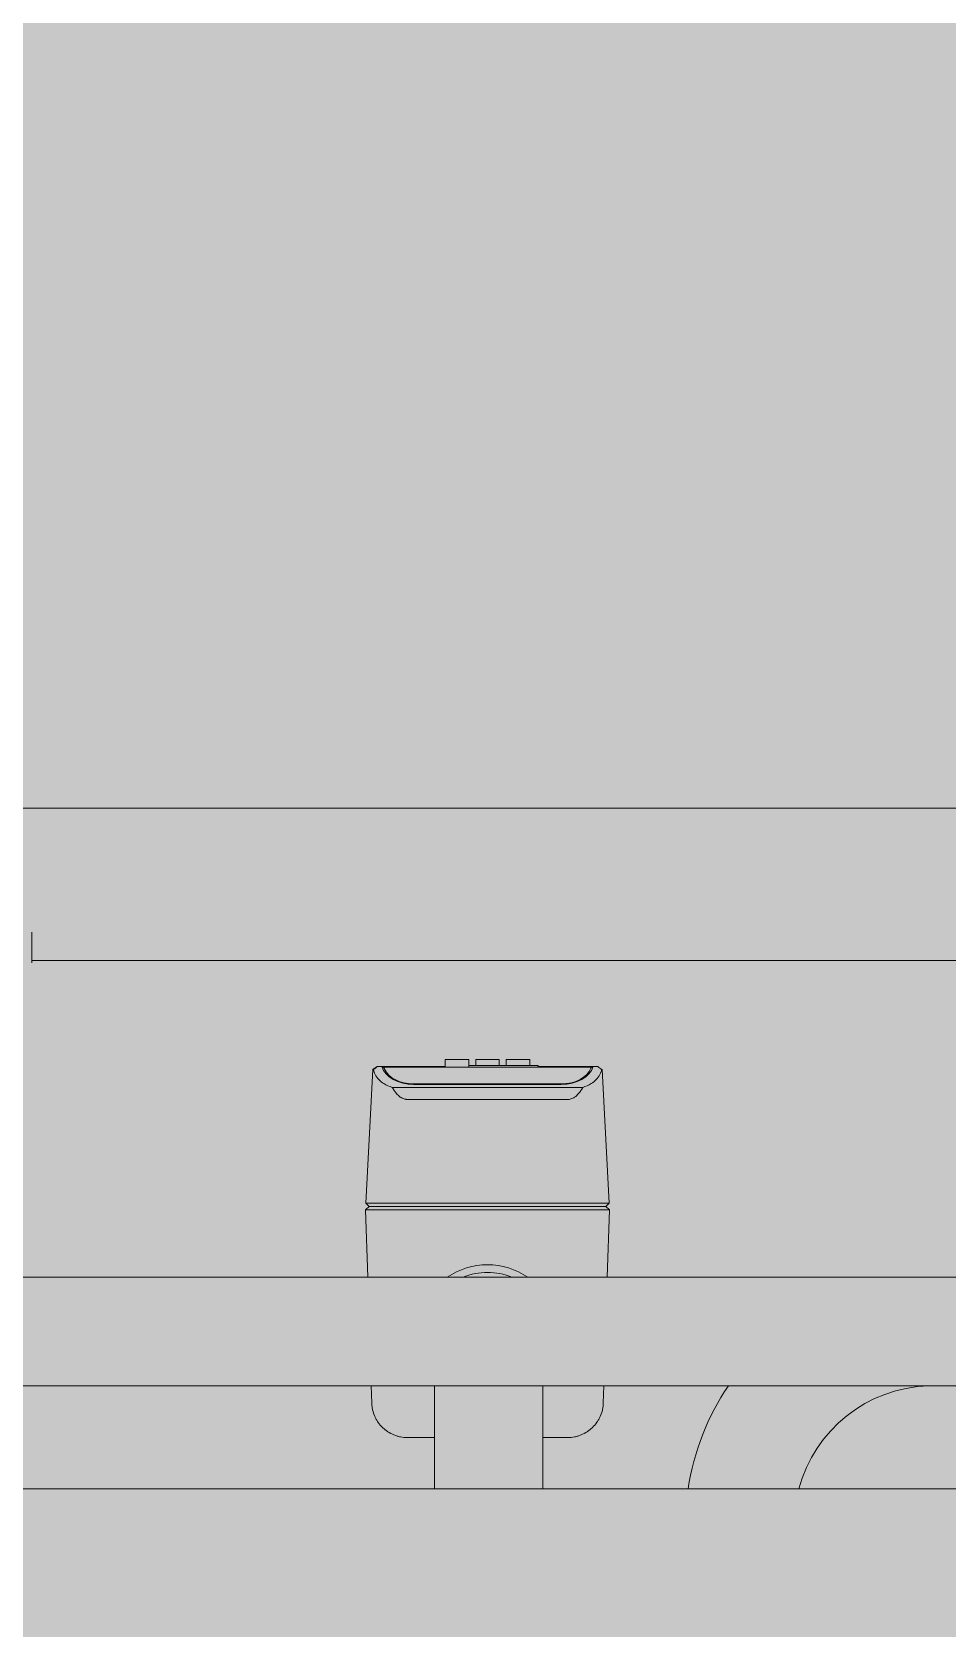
# Model space of a CAD drawing. Header units: centimetres. Extents: x 405564 to 502064, y 46284 to 60634.
# Drawn here: x 484752.33 to 484770.34, y 55966.41 to 55997.83 of the extents above; entities that cross this region are included whole.
import ezdxf

# ---------------------------------------------------------------- set-up
doc = ezdxf.new("R2010")
doc.units = ezdxf.units.CM
doc.layers.get('0').update_dxf_attribs({"color": 8, "lineweight": 9})
doc.layers.add('0-KRCN-MİMARİ-220526', color=8, linetype='Continuous', lineweight=9)
doc.layers.add('Visible (ISO)', color=8, linetype='Continuous', lineweight=18)
doc.layers.add('AS_NOT_MIMARI', color=8, linetype='Continuous')

# ---------------------------------------------------------------- blocks, each defined once
blk = doc.blocks.new('A$Cdfb98813')
h = blk.add_hatch()
h.set_pattern_fill('ANGLE', color=256)
h.set_pattern_definition([(0, (-482318.783, -59032.118), (0, 6.985), [5.08, -1.905]), (90, (-482318.783, -59032.118), (-6.985, 4e-16), [5.08, -1.905])])
h.paths.add_polyline_path([(2235.139, -683), (325.139, -683), (325.139, -933.015), (2235.139, -933.015)])
h.paths.add_polyline_path([(800, -700), (900, -700), (900, -800), (800, -800)], flags=16)
h.paths.add_polyline_path([(1700, -700), (1800, -700), (1800, -800), (1700, -800)], flags=16)
at = {"layer": 'Visible (ISO)'}
for p, q in [((901.657, -850.015), (924.574, -850.015)), ((902.584, -852.456), (902.584, -853.056)), ((902.584, -853.015), (923.758, -853.015)), ((909.155, -857.789), (909.295, -855.158)), ((909.379, -855.103), (909.295, -855.158)), ((909.295, -855.158), (909.295, -855.158)), ((909.38, -855.103), (909.379, -855.103)), ((909.38, -855.103), (909.467, -855.103)), ((910.079, -855.103), (909.467, -855.103)), ((909.492, -855.113), (909.51, -855.113)), ((909.492, -855.113), (909.492, -855.16)), ((909.51, -855.113), (909.514, -855.113)), ((913.586, -855.113), (909.514, -855.113)), ((910.719, -855.103), (910.079, -855.103)), ((911.179, -854.963), (910.719, -854.963)), ((910.719, -854.963), (910.719, -855.113)), ((911.179, -854.963), (911.179, -855.113)), ((911.179, -855.083), (911.279, -855.083)), ((911.879, -855.083), (911.279, -855.083)), ((911.779, -854.963), (911.319, -854.963)), ((911.319, -854.963), (911.319, -855.083)), ((911.779, -854.963), (911.779, -855.083)), ((911.879, -855.083), (912.549, -855.083)), ((912.379, -854.963), (911.919, -854.963)), ((911.919, -854.963), (911.919, -855.083)), ((912.379, -854.963), (912.379, -855.083)), ((912.549, -855.083), (912.549, -855.113)), ((913.019, -855.103), (912.549, -855.103)), ((913.632, -855.103), (913.019, -855.103)), ((913.586, -855.113), (913.588, -855.113)), ((913.588, -855.113), (913.607, -855.113)), ((913.607, -855.113), (913.607, -855.16)), ((913.632, -855.103), (913.719, -855.103)), ((913.72, -855.103), (913.719, -855.103)), ((913.943, -857.789), (913.803, -855.158)), ((913.803, -855.158), (913.803, -855.158)), ((909.675, -855.512), (913.423, -855.512)), ((913.007, -855.442), (910.092, -855.442)), ((910.096, -855.451), (913.002, -855.451)), ((909.149, -857.923), (909.219, -857.853)), ((913.949, -857.923), (909.149, -857.923)), ((909.192, -859.249), (909.149, -857.923)), ((913.943, -857.789), (909.155, -857.789)), ((909.219, -857.853), (909.155, -857.789)), ((913.879, -857.853), (913.943, -857.789)), ((913.949, -857.923), (913.879, -857.853)), ((913.907, -859.249), (913.949, -857.923)), ((934.546, -859.249), (879.027, -859.249)), ((934.546, -861.383), (879.027, -861.383)), ((909.271, -861.725), (909.26, -861.383)), ((910.505, -863.415), (910.505, -861.383)), ((912.639, -861.383), (912.639, -863.415)), ((913.828, -861.725), (913.839, -861.383)), ((920.234, -861.384), (920.236, -861.383)), ((909.97, -862.403), (910.505, -862.403)), ((912.639, -862.403), (913.128, -862.403)), ((1002.004, -863.415), (839.484, -863.415))]:
    blk.add_line(p, q, dxfattribs=at)
for centre, radius, start, end in [((911.549, -860.403), 1.4, 55.4692, 124.5308), ((911.549, -860.403), 1.25, 67.3211, 112.6789), ((920.323, -864.126), 4.877, 145.7711, 171.6094), ((920.323, -864.126), 2.743, 91.8651, 164.9646)]:
    blk.add_arc(centre, radius, start, end, dxfattribs=at)
at = {"layer": 'Visible (ISO)', "extrusion": (0, 0, -1)}
for centre, major_axis, ratio, start_param, end_param in [((910.096, -854.998), (0.647, 0), 0.700208, 1.570796, 2.909309), ((910.092, -855.009), (0.6, 0), 0.700208, 2.859947, 2.893349), ((910.094, -855.101), (-0.58, 0), 0.573576, 6.207265, 6.24804), ((910.092, -855.022), (-0.6, 0), 0.700208, 4.712389, 5.996004), ((913.002, -854.998), (0.647, 0), 0.700208, 0.232283, 1.570796), ((913.007, -855.022), (-0.6, 0), 0.700208, 3.414026, 4.712389), ((913.002, -855.098), (0.585, 0), 0.573576, 0.043399, 0.066681), ((913.007, -855.009), (0.6, 0), 0.700208, 0.248243, 0.267445), ((913.515, -855.075), (-0.001, 0.253), 0.283429, 1.750505, 1.807892)]:
    blk.add_ellipse(centre, major_axis=major_axis, ratio=ratio, start_param=start_param, end_param=end_param, dxfattribs=at)
at = {"layer": 'Visible (ISO)'}
for points in [[(909.295, -855.158), (909.295, -855.158), (909.295, -855.158), (909.295, -855.158)], [(909.295, -855.158), (909.295, -855.158), (909.295, -855.158), (909.303, -855.158)], [(909.515, -855.126), (909.516, -855.131), (909.516, -855.136), (909.516, -855.141)], [(913.795, -855.158), (913.8, -855.158), (913.802, -855.158), (913.803, -855.158)], [(920.234, -861.383), (920.234, -861.384), (920.234, -861.384), (920.234, -861.384)]]:
    blk.add_open_spline(points, degree=3, dxfattribs=at)
for points, knots in [([(909.303, -855.158), (909.316, -855.149), (909.329, -855.139), (909.354, -855.121), (909.367, -855.112), (909.38, -855.103)], [-0.1232406, -0.1232406, -0.1232406, -0.1232406, -0.0604742, -0.0604742, 0, 0, 0, 0]), ([(909.303, -855.158), (909.31, -855.193), (909.321, -855.226), (909.358, -855.294), (909.383, -855.328), (909.441, -855.387), (909.474, -855.413), (909.559, -855.466), (909.614, -855.492), (909.675, -855.512)], [0.000001, 0.000001, 0.000001, 0.000001, 0.1795995, 0.1795995, 0.3706352, 0.3706352, 0.535871, 0.535871, 0.7454374, 0.7454374, 0.7454374, 0.7454374]), ([(913.795, -855.158), (913.789, -855.193), (913.777, -855.226), (913.741, -855.294), (913.716, -855.328), (913.657, -855.387), (913.625, -855.413), (913.54, -855.466), (913.484, -855.492), (913.423, -855.512)], [-0.7510978, -0.7510978, -0.7510978, -0.7510978, -0.570056, -0.570056, -0.3774747, -0.3774747, -0.2110562, -0.2110562, -0.000001, -0.000001, -0.000001, -0.000001]), ([(913.719, -855.103), (913.732, -855.112), (913.745, -855.121), (913.77, -855.139), (913.783, -855.149), (913.795, -855.158)], [-0.1232562, -0.1232562, -0.1232562, -0.1232562, -0.0627803, -0.0627803, 0, 0, 0, 0]), ([(913.72, -855.103), (913.72, -855.103), (913.72, -855.103), (913.72, -855.103), (913.72, -855.103), (913.72, -855.103), (913.72, -855.103)], [-0.34783821777, -0.34783821777, -0.34783821777, -0.34783821777, -0.34781798728, -0.34781798728, -0.34781798728, -0.34778414832, -0.34778414832, -0.34778414832, -0.34778414832]), ([(909.675, -855.512), (909.698, -855.552), (909.725, -855.593), (909.778, -855.655), (909.804, -855.681), (909.855, -855.717), (909.88, -855.73), (909.918, -855.742), (909.929, -855.744), (909.946, -855.746), (909.951, -855.747), (909.96, -855.747), (909.964, -855.747), (910.492, -855.747), (911.018, -855.747), (912.073, -855.747), (912.602, -855.747), (913.135, -855.747), (913.138, -855.747), (913.148, -855.747), (913.152, -855.747), (913.169, -855.745), (913.18, -855.742), (913.217, -855.731), (913.242, -855.718), (913.292, -855.683), (913.318, -855.659), (913.372, -855.596), (913.399, -855.554), (913.423, -855.512)], [0.000001, 0.000001, 0.000001, 0.000001, 0.142872, 0.142872, 0.249594, 0.249594, 0.333638, 0.333638, 0.369463, 0.369463, 0.383757, 0.383757, 0.398198, 0.398198, 3.790009, 3.790009, 7.205819, 7.205819, 7.223192, 7.223192, 7.240538, 7.240538, 7.283489, 7.283489, 7.38371, 7.38371, 7.511668, 7.511668, 7.692603, 7.692603, 7.692603, 7.692603]), ([(913.879, -857.853), (913.879, -857.853), (913.874, -857.853), (913.804, -857.853), (913.758, -857.853), (913.644, -857.853), (913.576, -857.853), (913.427, -857.853), (913.347, -857.853), (913.256, -857.853), (913.246, -857.853), (913.138, -857.853), (913.068, -857.853), (912.864, -857.853), (912.734, -857.853), (912.357, -857.853), (912.115, -857.853), (911.22, -857.853), (910.581, -857.853), (909.837, -857.853), (909.782, -857.853), (909.627, -857.853), (909.55, -857.853), (909.415, -857.853), (909.359, -857.853), (909.271, -857.853), (909.243, -857.853), (909.223, -857.853), (909.221, -857.853), (909.22, -857.853)], [-12.329713, -12.329713, -12.329713, -12.329713, -11.737435, -11.737435, -11.262606, -11.262606, -10.759721, -10.759721, -10.226332, -10.226332, -10.139977, -10.139977, -9.962484, -9.962484, -9.611138, -9.611138, -8.916822, -8.916822, -6.960271, -6.960271, -6.567626, -6.567626, -6.101861, -6.101861, -5.610523, -5.610523, -5.091932, -5.091932, -4.874355, -4.874355, -4.874355, -4.874355]), ([(909.271, -861.725), (909.271, -861.736), (909.272, -861.748), (909.273, -861.77), (909.275, -861.781), (909.279, -861.815), (909.283, -861.837), (909.298, -861.903), (909.312, -861.946), (909.339, -862.007), (909.349, -862.027), (909.366, -862.056), (909.372, -862.066), (909.384, -862.085), (909.39, -862.095), (909.422, -862.141), (909.451, -862.175), (909.491, -862.213), (909.5, -862.221), (909.517, -862.236), (909.525, -862.243), (909.552, -862.264), (909.57, -862.277), (909.626, -862.314), (909.666, -862.335), (909.728, -862.36), (909.75, -862.367), (909.793, -862.38), (909.815, -862.386), (909.88, -862.398), (909.925, -862.403), (909.97, -862.403)], [0, 0, 0, 0, 0.03125, 0.03125, 0.0625, 0.0625, 0.125, 0.125, 0.25, 0.25, 0.3125, 0.3125, 0.34375, 0.34375, 0.375, 0.375, 0.5, 0.5, 0.53125, 0.53125, 0.5625, 0.5625, 0.625, 0.625, 0.75, 0.75, 0.8125, 0.8125, 0.875, 0.875, 1, 1, 1, 1]), ([(913.128, -862.403), (913.174, -862.403), (913.218, -862.398), (913.262, -862.39), (913.284, -862.386), (913.306, -862.38), (913.327, -862.374), (913.349, -862.367), (913.37, -862.36), (913.391, -862.352), (913.433, -862.335), (913.472, -862.314), (913.51, -862.29), (913.529, -862.277), (913.547, -862.264), (913.565, -862.25), (913.573, -862.243), (913.582, -862.236), (913.59, -862.228), (913.599, -862.221), (913.607, -862.213), (913.615, -862.206), (913.647, -862.175), (913.676, -862.141), (913.702, -862.104), (913.709, -862.095), (913.715, -862.085), (913.721, -862.076), (913.727, -862.066), (913.733, -862.056), (913.738, -862.046), (913.749, -862.027), (913.759, -862.007), (913.768, -861.986), (913.786, -861.946), (913.801, -861.903), (913.811, -861.859), (913.816, -861.837), (913.82, -861.815), (913.823, -861.792), (913.825, -861.77), (913.827, -861.748), (913.828, -861.725)], [-1, -1, -1, -1, -0.875, -0.875, -0.875, -0.8125, -0.8125, -0.8125, -0.75, -0.75, -0.75, -0.625, -0.625, -0.625, -0.5625, -0.5625, -0.5625, -0.53125, -0.53125, -0.53125, -0.5, -0.5, -0.5, -0.375, -0.375, -0.375, -0.34375, -0.34375, -0.34375, -0.3125, -0.3125, -0.3125, -0.25, -0.25, -0.25, -0.125, -0.125, -0.125, -0.0625, -0.0625, -0.0625, 0, 0, 0, 0])]:
    blk.add_open_spline(points, degree=3, knots=knots, dxfattribs=at)
blk = doc.blocks.new('A$C6A10306C')
at = {"layer": 'AS_NOT_MIMARI'}
blk.add_blockref('A$Cdfb98813', (13285.68, -3801.454), dxfattribs=at)

msp = doc.modelspace()

# ---------------------------------------------------------------- block references
at = {"layer": '0-KRCN-MİMARİ-220526'}
msp.add_blockref('A$C6A10306C', (470564.066, 60634.016), dxfattribs=at)

doc.saveas('drawing.dxf')
